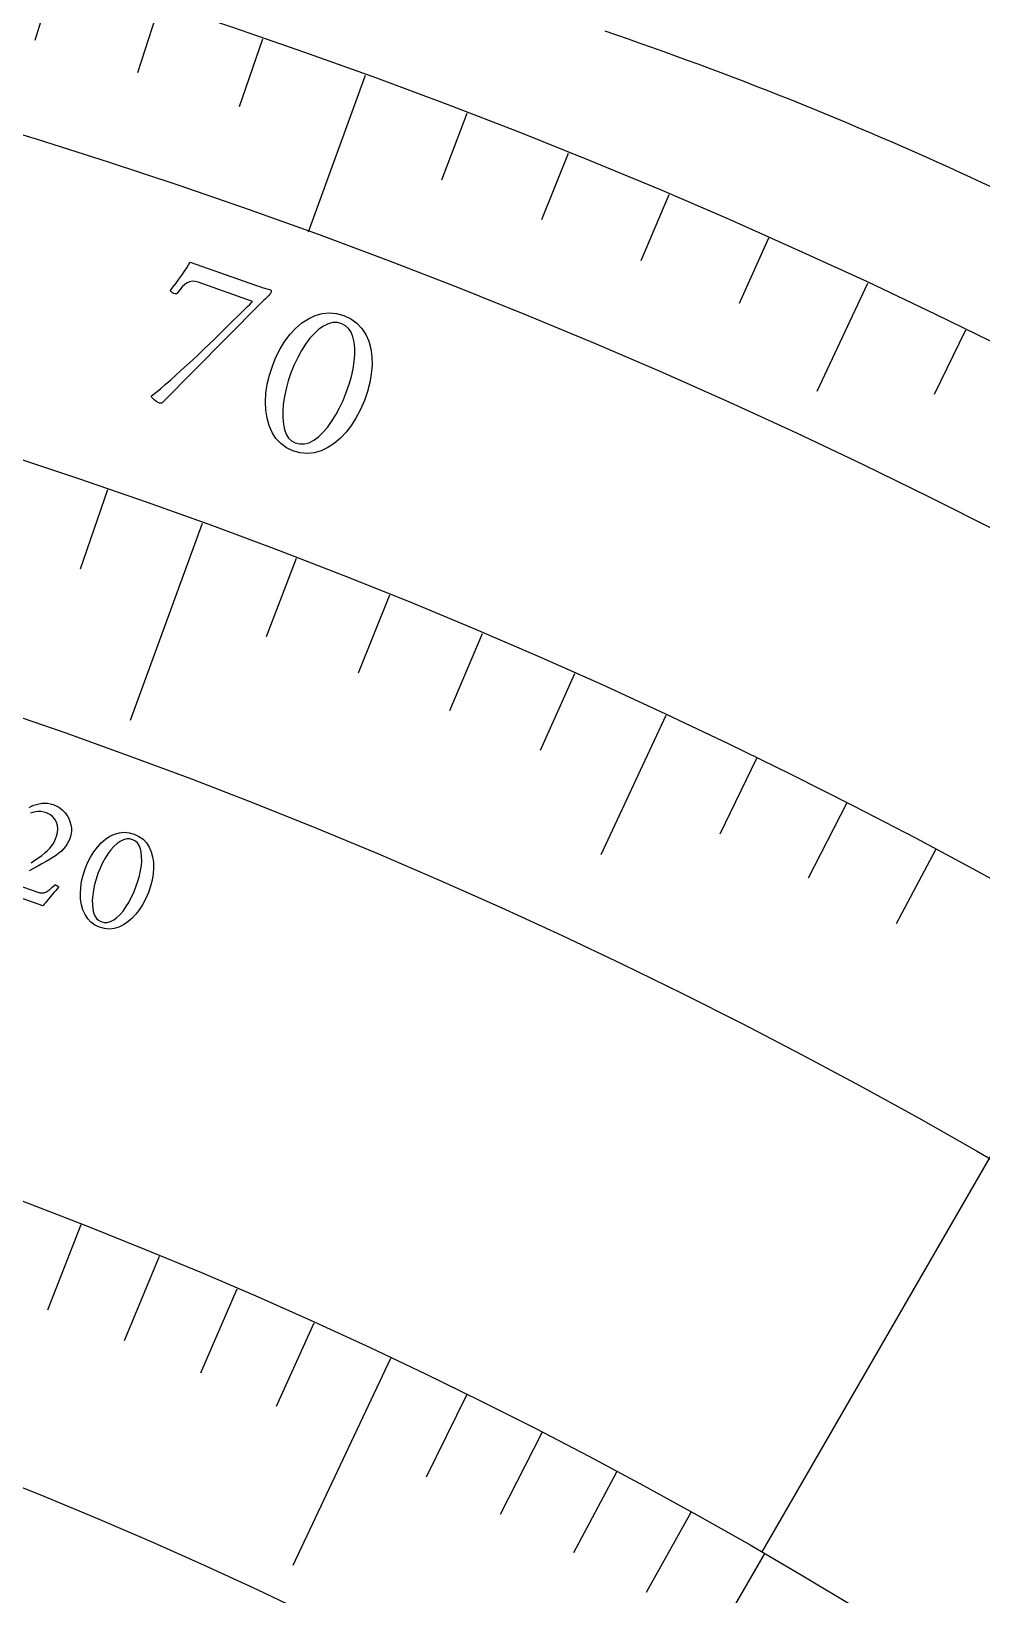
# Model space of a CAD drawing. Header units: millimetres. Extents: x -60 to 60, y -60 to 76.
# Drawn here: x 16.96 to 25.93, y 40.91 to 55.67 of the extents above; entities that cross this region are included whole.
import ezdxf

# ---------------------------------------------------------------- set-up
doc = ezdxf.new("R2010")
doc.units = ezdxf.units.MM
for name, color, linetype in [('CUT_OUTER', 1, 'Continuous'), ('ENGRAVE', 7, 'Continuous'), ('ENGRAVE_FINE', 8, 'Continuous'), ('TEXT', 5, 'Continuous')]:
    doc.layers.add(name, color=color, linetype=linetype)

msp = doc.modelspace()

# ---------------------------------------------------------------- linework, layer by layer
at = {"layer": 'CUT_OUTER'}
msp.add_arc((10.9297, 22.0715), 35.4959, 59.18275, 71.18819, dxfattribs=at)
at = {"layer": 'ENGRAVE'}
for points in [[(20.1108, 55.2539), (19.5721, 53.7739)], [(24.85, 53.2909), (24.3745, 52.2713)], [(18.5717, 51.0253), (17.8945, 49.1647)], [(22.9482, 49.2125), (22.3345, 47.8966)], [(27.15, 47.0252), (23.85, 41.3094)], [(20.3502, 43.1411), (19.4287, 41.1876)], [(23.8767, 41.294), (23.0838, 39.9227)]]:
    msp.add_lwpolyline(points, dxfattribs=at)
for radius in [58.8, 58.8, 57.225, 54.3, 54.3, 51.99, 47.7, 47.7, 45.18]:
    msp.add_circle((0, 0), radius, dxfattribs=at)
at = {"layer": 'ENGRAVE_FINE'}
for points in [[(17.1915, 56.2307), (16.9941, 55.5852)], [(18.1702, 55.9221), (17.9616, 55.2802)], [(19.1434, 55.5965), (18.9236, 54.9583)], [(21.072, 54.8945), (20.8301, 54.2644)], [(22.0269, 54.5184), (21.774, 53.8926)], [(22.975, 54.1257), (22.7112, 53.5043)], [(23.9161, 53.7165), (23.6416, 53.0998)], [(25.7762, 52.8491), (25.4803, 52.2424)], [(17.6784, 51.3417), (17.4205, 50.5928)], [(19.4594, 50.6934), (19.1756, 49.954)], [(20.3411, 50.3461), (20.0444, 49.6118)], [(21.2167, 49.9834), (20.9072, 49.2544)], [(22.0858, 49.6055), (21.7637, 48.882)], [(23.8036, 48.8045), (23.4564, 48.0927)], [(24.6517, 48.3817), (24.2921, 47.676)], [(25.4923, 47.9441), (25.1205, 47.2448)], [(17.4288, 44.4019), (17.1131, 43.5976)], [(18.1667, 44.1051), (17.8377, 43.3062)], [(18.8997, 43.796), (18.5574, 43.0027)], [(19.6276, 43.4747), (19.2721, 42.6872)], [(21.0673, 42.7955), (20.6857, 42.0204)], [(21.7787, 42.4379), (21.3842, 41.6692)], [(22.4842, 42.0684), (22.0769, 41.3064)], [(23.1836, 41.6871), (22.7637, 40.932)]]:
    msp.add_lwpolyline(points, dxfattribs=at)
at = {"layer": 'TEXT'}
for points in [[(19.0759, 53.2742), (19.0961, 53.2672), (19.1171, 53.2603), (19.1391, 53.2534), (19.1621, 53.2467), (19.183, 53.2407), (19.1992, 53.2359), (19.2105, 53.2325), (19.2171, 53.2303), (19.2221, 53.2272), (19.2248, 53.2224), (19.225, 53.2158), (19.2229, 53.2075), (19.2177, 53.1968), (19.2095, 53.185), (19.1982, 53.1721), (19.184, 53.1582), (19.168, 53.1434), (19.1515, 53.1281), (19.1346, 53.1122), (19.1171, 53.0959), (18.1927, 52.1609), (18.1882, 52.1594), (18.183, 52.1591), (18.177, 52.1599), (18.1702, 52.1618), (18.1587, 52.1666), (18.1463, 52.1733), (18.1332, 52.1818), (18.1193, 52.1921), (18.1071, 52.2029), (18.099, 52.2126), (18.0952, 52.2214), (18.0956, 52.229), (18.1359, 52.261), (18.1789, 52.2965), (18.2247, 52.3357), (18.2732, 52.3784), (18.3235, 52.4237), (18.3749, 52.4703), (18.4272, 52.5183), (18.4805, 52.5677), (18.5339, 52.6175), (18.5864, 52.6671), (18.638, 52.7164), (18.6888, 52.7654), (18.7378, 52.8132), (18.7844, 52.8589), (18.8286, 52.9023), (18.8703, 52.9436), (18.9088, 52.9818), (18.9433, 53.016), (18.9737, 53.0461), (19.0001, 53.0722), (19.0214, 53.0933), (19.0366, 53.1083), (19.0458, 53.1174), (19.0488, 53.1204), (18.5348, 53.3019), (18.5057, 53.3094), (18.4787, 53.3111), (18.4536, 53.3068), (18.4307, 53.2967), (18.4083, 53.2808), (18.3852, 53.2591), (18.3612, 53.2317), (18.3364, 53.1986), (18.3322, 53.194), (18.326, 53.1918), (18.3177, 53.1921), (18.3073, 53.1948), (18.3038, 53.1963), (18.2996, 53.1986), (18.2947, 53.2017), (18.289, 53.2057), (18.2835, 53.2099), (18.2788, 53.2138), (18.275, 53.2174), (18.2722, 53.2207), (18.2996, 53.2573), (18.3268, 53.2944), (18.3538, 53.3321), (18.3805, 53.3702), (18.4054, 53.4066), (18.4271, 53.4387), (18.4454, 53.4667), (18.4604, 53.4906)], [(19.9097, 52.9867), (19.9761, 52.9555), (20.0327, 52.9154), (20.0796, 52.8665), (20.1168, 52.8087), (20.1447, 52.7441), (20.1638, 52.6745), (20.1742, 52.5999), (20.1758, 52.5204), (20.1693, 52.4379), (20.1551, 52.3545), (20.1333, 52.27), (20.104, 52.1846), (20.0683, 52.1015), (20.0277, 52.0243), (19.9821, 51.953), (19.9315, 51.8874), (19.877, 51.8294), (19.8196, 51.7806), (19.7593, 51.741), (19.6961, 51.7105), (19.6311, 51.6911), (19.5651, 51.6847), (19.4981, 51.6911), (19.4301, 51.7104), (19.368, 51.74), (19.3144, 51.7788), (19.2695, 51.827), (19.2331, 51.8845), (19.2051, 51.9492), (19.1853, 52.0189), (19.1737, 52.0936), (19.1704, 52.1734), (19.1751, 52.2562), (19.1874, 52.34), (19.2075, 52.425), (19.2353, 52.511), (19.2696, 52.5946), (19.309, 52.6724), (19.3536, 52.7444), (19.4034, 52.8106), (19.4575, 52.8692), (19.5149, 52.9183), (19.5757, 52.9579), (19.6398, 52.988), (19.706, 53.0069), (19.773, 53.013), (19.841, 53.0063), (19.9097, 52.9867)], [(19.8926, 52.9098), (19.85, 52.9204), (19.8069, 52.9203), (19.7631, 52.9095), (19.7188, 52.8881), (19.6748, 52.8574), (19.6318, 52.819), (19.59, 52.7727), (19.5493, 52.7187), (19.5105, 52.6582), (19.4746, 52.5926), (19.4414, 52.522), (19.4111, 52.4462), (19.3851, 52.3698), (19.3644, 52.2951), (19.3489, 52.222), (19.3386, 52.1506), (19.3336, 52.0827), (19.3338, 52.0203), (19.3393, 51.9632), (19.3501, 51.9116), (19.3664, 51.867), (19.3884, 51.8313), (19.4161, 51.8045), (19.4495, 51.7864), (19.4939, 51.7754), (19.5381, 51.7757), (19.5824, 51.7872), (19.6266, 51.81), (19.6703, 51.8424), (19.7129, 51.8828), (19.7543, 51.9311), (19.7946, 51.9873), (19.8331, 52.0497), (19.869, 52.1162), (19.9022, 52.1869), (19.9329, 52.2617), (19.9599, 52.3385), (19.9815, 52.4129), (19.9976, 52.4848), (20.0082, 52.5543), (20.0133, 52.6201), (20.0128, 52.6807), (20.0069, 52.7362), (19.9954, 52.7864), (19.9782, 52.8299), (19.9554, 52.865), (19.9268, 52.8916), (19.8926, 52.9098)], [(17.9312, 48.0916), (17.9767, 48.0703), (18.0156, 48.043), (18.0478, 48.0095), (18.0733, 47.9699), (18.0925, 47.9256), (18.1058, 47.8778), (18.1131, 47.8266), (18.1144, 47.772), (18.1101, 47.7153), (18.1006, 47.6579), (18.0858, 47.5997), (18.0659, 47.5409), (18.0417, 47.4837), (18.014, 47.4305), (17.9829, 47.3813), (17.9483, 47.3361), (17.911, 47.296), (17.8716, 47.2623), (17.8303, 47.2349), (17.7869, 47.2139), (17.7421, 47.2004), (17.6967, 47.1958), (17.6506, 47.2001), (17.6037, 47.2133), (17.5609, 47.2335), (17.5239, 47.2602), (17.4929, 47.2933), (17.4678, 47.3328), (17.4484, 47.3773), (17.4347, 47.4252), (17.4267, 47.4766), (17.4244, 47.5314), (17.4276, 47.5883), (17.436, 47.646), (17.4498, 47.7044), (17.4689, 47.7635), (17.4924, 47.821), (17.5194, 47.8745), (17.5501, 47.9241), (17.5843, 47.9696), (17.6214, 48.0099), (17.6607, 48.0438), (17.7024, 48.0711), (17.7463, 48.0919), (17.7916, 48.105), (17.8376, 48.1093), (17.8841, 48.1049), (17.9312, 48.0916)], [(17.9196, 48.0387), (17.8904, 48.0458), (17.8608, 48.0457), (17.8308, 48.0382), (17.8005, 48.0234), (17.7703, 48.0022), (17.7409, 47.9757), (17.7122, 47.9438), (17.6843, 47.9066), (17.6578, 47.865), (17.6331, 47.8199), (17.6104, 47.7713), (17.5896, 47.7192), (17.5718, 47.6666), (17.5577, 47.6152), (17.5471, 47.5649), (17.5401, 47.5158), (17.5367, 47.4692), (17.5369, 47.4263), (17.5408, 47.387), (17.5483, 47.3515), (17.5596, 47.3209), (17.5748, 47.2964), (17.5939, 47.278), (17.6169, 47.2656), (17.6475, 47.2581), (17.678, 47.2583), (17.7084, 47.2663), (17.7388, 47.2821), (17.7688, 47.3045), (17.7979, 47.3323), (17.8263, 47.3656), (17.8539, 47.4044), (17.8802, 47.4474), (17.9047, 47.4932), (17.9274, 47.5418), (17.9483, 47.5934), (17.9666, 47.6463), (17.9813, 47.6974), (17.9922, 47.7469), (17.9993, 47.7947), (18.0027, 47.84), (18.0023, 47.8816), (17.9981, 47.9197), (17.9901, 47.9542), (17.9783, 47.9841), (17.9626, 48.0081), (17.943, 48.0263), (17.9196, 48.0387)]]:
    msp.add_lwpolyline(points, close=True, dxfattribs=at)
for points in [[(16.9394, 48.3439), (16.9613, 48.3546), (16.9846, 48.3642), (17.0088, 48.3722), (17.034, 48.3785), (17.06, 48.383), (17.0867, 48.385), (17.1136, 48.3836), (17.1409, 48.3789), (17.1685, 48.3707), (17.2005, 48.357), (17.2294, 48.3398), (17.2554, 48.3189), (17.2783, 48.2944), (17.2979, 48.2675), (17.3138, 48.2392), (17.326, 48.2095), (17.3344, 48.1785), (17.3389, 48.1471), (17.339, 48.1163), (17.3348, 48.086), (17.3264, 48.0563), (17.3146, 48.0277), (17.3005, 48.001), (17.284, 47.9762), (17.2653, 47.9531), (17.2445, 47.9318), (17.2222, 47.912), (17.1983, 47.8938), (17.1727, 47.8771), (17.1374, 47.856), (17.1004, 47.8343), (17.0618, 47.8122), (17.0216, 47.7895), (16.9812, 47.7669), (16.9419, 47.7451)], [(16.9592, 47.8219), (16.9952, 47.8455), (17.0288, 47.8684), (17.06, 47.8905), (17.0899, 47.9136), (17.1153, 47.936), (17.1363, 47.9579), (17.1528, 47.9792), (17.1664, 48.0008), (17.1788, 48.0234), (17.1898, 48.047), (17.1995, 48.0718), (17.2088, 48.1064), (17.2117, 48.1402), (17.2083, 48.1731), (17.1984, 48.2051), (17.1827, 48.2342), (17.162, 48.2584), (17.1362, 48.2776), (17.1054, 48.2919), (17.078, 48.2999), (17.0514, 48.3043), (17.0255, 48.305), (17.0003, 48.3021), (16.9764, 48.2968), (16.9543, 48.2903)], [(16.7513, 47.6393), (17.0229, 47.5429), (17.0428, 47.5376), (17.0621, 47.5362), (17.0807, 47.5387), (17.0986, 47.5451), (17.1166, 47.5552), (17.1354, 47.5688), (17.155, 47.5861), (17.1754, 47.6069), (17.1788, 47.6098), (17.1829, 47.6113), (17.188, 47.6113), (17.1939, 47.6097), (17.1962, 47.6087), (17.1992, 47.607), (17.2027, 47.6048), (17.2068, 47.6019), (17.2109, 47.5988), (17.2142, 47.596), (17.2169, 47.5935), (17.2188, 47.5912), (17.2188, 47.5912), (17.2054, 47.5764), (17.1915, 47.5605), (17.177, 47.5435), (17.1618, 47.5254), (17.1467, 47.5072), (17.1323, 47.4896), (17.1185, 47.4726), (17.1053, 47.4563), (17.0935, 47.4417), (17.0839, 47.4296), (17.0763, 47.4201), (17.0709, 47.4133), (16.5987, 47.5806)]]:
    msp.add_lwpolyline(points, dxfattribs=at)

doc.saveas('drawing.dxf')
